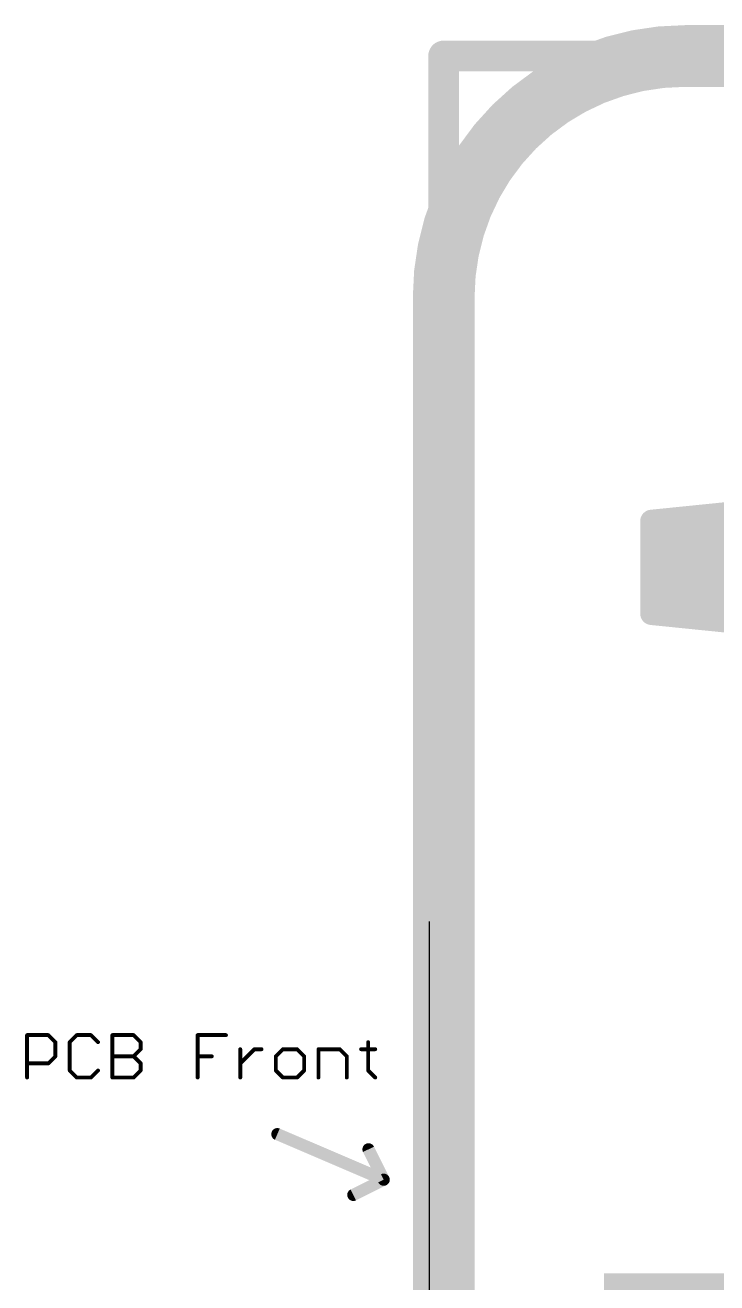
# Model space of a CAD drawing. Extents: x 45.5 to 117.9, y 20.2 to 75.1.
# Drawn here: x 45.5 to 50.06, y 66.85 to 75.13 of the extents above; entities that cross this region are included whole.
import ezdxf

# ---------------------------------------------------------------- set-up
doc = ezdxf.new("R2010")
doc.units = 0
for name, color, linetype in [('20', 7, 'CONTINUOUS'), ('22', 253, 'CONTINUOUS'), ('29', 253, 'CONTINUOUS'), ('51', 253, 'CONTINUOUS')]:
    doc.layers.add(name, color=color, linetype=linetype)

# ---------------------------------------------------------------- blocks, each defined once
blk = doc.blocks.new('RECT')
blk.add_solid([(-0.5, -0.5), (0.5, -0.5), (-0.5, 0.5), (0.5, 0.5)])

msp = doc.modelspace()

# ---------------------------------------------------------------- linework, layer by layer
at = {"layer": '20'}
for points, const_width in [([(49.8475, 74.93, 0.4142), (48.26, 73.3425)], 0.4064), ([(49.8475, 75.0316, 1), (49.8475, 74.8284)], 0.2032), ([(49.8475, 74.8284, 1), (49.8475, 75.0316)], 0.2032), ([(48.3616, 73.3425, 1), (48.1584, 73.3425)], 0.2032), ([(48.1584, 73.3425, 1), (48.3616, 73.3425)], 0.2032)]:
    msp.add_lwpolyline(points, format="xyb", dxfattribs=dict(at, const_width=const_width))
at = {"layer": '20', "const_width": 0.4064}
for points in [[(49.8475, 74.93), (113.03, 74.93)], [(48.26, 23.1775), (48.26, 73.3425)]]:
    msp.add_lwpolyline(points, dxfattribs=at)
at = {"layer": '22', "const_width": 0.15}
for points in [[(49.6286, 71.8672), (50.4353, 71.9491)], [(49.6286, 71.2578), (49.6286, 71.8672)], [(51.3927, 71.8625), (49.6286, 71.8625)], [(51.347, 71.7125), (49.6286, 71.7125)], [(51.332, 71.5625), (49.6286, 71.5625)], [(51.3461, 71.4125), (49.6286, 71.4125)], [(51.3914, 71.2625), (49.6286, 71.2625)], [(50.4353, 71.1759), (49.6286, 71.2578)]]:
    msp.add_lwpolyline(points, dxfattribs=at)
at = {"layer": '22', "const_width": 0.075}
for points in [[(49.6661, 71.8672, 1), (49.5911, 71.8672)], [(49.6248, 71.9045, 1), (49.6324, 71.8299)], [(49.6286, 71.9, 1), (49.6286, 71.825)], [(49.6286, 71.75, 1), (49.6286, 71.675)], [(49.6286, 71.6, 1), (49.6286, 71.525)], [(49.6286, 71.45, 1), (49.6286, 71.375)], [(49.6286, 71.3, 1), (49.6286, 71.225)], [(49.6324, 71.2951, 1), (49.6248, 71.2205)], [(49.5911, 71.2578, 1), (49.6661, 71.2578)]]:
    msp.add_lwpolyline(points, format="xyb", dxfattribs=at)
at = {"layer": '51'}
msp.add_line((48.165, 69.23), (48.165, 62.23), dxfattribs=at)
for points, const_width in [([(48.26, 21.59), (48.26, 74.93)], 0.2032), ([(48.26, 74.93), (112.776, 74.93)], 0.2032), ([(45.5177, 68.2027), (45.5177, 68.4823)], 0.0254), ([(45.5177, 68.4823), (45.6575, 68.4823)], 0.0254), ([(45.6575, 68.4823), (45.7041, 68.4357)], 0.0254), ([(45.7041, 68.4357), (45.7041, 68.3425)], 0.0254), ([(45.845, 68.4823), (45.7984, 68.4357)], 0.0254), ([(45.7984, 68.4357), (45.7984, 68.2493)], 0.0254), ([(45.9382, 68.4823), (45.845, 68.4823)], 0.0254), ([(45.9848, 68.4357), (45.9382, 68.4823)], 0.0254), ([(46.079, 68.2027), (46.079, 68.4823)], 0.0254), ([(46.079, 68.4823), (46.2188, 68.4823)], 0.0254), ([(46.2188, 68.4823), (46.2654, 68.4357)], 0.0254), ([(46.2654, 68.4357), (46.2654, 68.3891)], 0.0254), ([(46.6403, 68.2027), (46.6403, 68.4823)], 0.0254), ([(46.6403, 68.4823), (46.8267, 68.4823)], 0.0254), ([(47.7628, 68.4357), (47.7628, 68.2493)], 0.0254), ([(45.7041, 68.3425), (45.6575, 68.2959)], 0.0254), ([(46.079, 68.3425), (46.2188, 68.3425)], 0.0254), ([(46.2654, 68.3891), (46.2188, 68.3425)], 0.0254), ([(46.2188, 68.3425), (46.2654, 68.2959)], 0.0254), ([(46.6403, 68.3425), (46.7335, 68.3425)], 0.0254), ([(46.921, 68.2027), (46.921, 68.3891)], 0.0254), ([(46.921, 68.2959), (47.0142, 68.3891)], 0.0254), ([(47.0142, 68.3891), (47.0608, 68.3891)], 0.0254), ([(47.2015, 68.3891), (47.1548, 68.3425)], 0.0254), ([(47.1548, 68.3425), (47.1548, 68.2493)], 0.0254), ([(47.2947, 68.3891), (47.2015, 68.3891)], 0.0254), ([(47.3413, 68.3425), (47.2947, 68.3891)], 0.0254), ([(47.3413, 68.2493), (47.3413, 68.3425)], 0.0254), ([(47.4355, 68.2027), (47.4355, 68.3891)], 0.0254), ([(47.4355, 68.3891), (47.5753, 68.3891)], 0.0254), ([(47.5753, 68.3891), (47.6219, 68.3425)], 0.0254), ([(47.6219, 68.3425), (47.6219, 68.2027)], 0.0254), ([(47.7161, 68.3891), (47.8094, 68.3891)], 0.0254), ([(45.6575, 68.2959), (45.5177, 68.2959)], 0.0254), ([(45.7984, 68.2493), (45.845, 68.2027)], 0.0254), ([(45.9382, 68.2027), (45.9848, 68.2493)], 0.0254), ([(46.2654, 68.2493), (46.2188, 68.2027)], 0.0254), ([(46.2654, 68.2959), (46.2654, 68.2493)], 0.0254), ([(47.1548, 68.2493), (47.2015, 68.2027)], 0.0254), ([(47.2947, 68.2027), (47.3413, 68.2493)], 0.0254), ([(47.7628, 68.2493), (47.8094, 68.2027)], 0.0254), ([(45.845, 68.2027), (45.9382, 68.2027)], 0.0254), ([(46.2188, 68.2027), (46.079, 68.2027)], 0.0254), ([(47.2015, 68.2027), (47.2947, 68.2027)], 0.0254), ([(47.165, 67.83), (47.865, 67.53)], 0.08), ([(47.865, 67.53), (47.765, 67.73)], 0.08), ([(47.865, 67.53), (47.665, 67.43)], 0.08)]:
    msp.add_lwpolyline(points, dxfattribs=dict(at, const_width=const_width))
for points, const_width in [([(48.3108, 74.93, 1), (48.2092, 74.93)], 0.1016), ([(48.26, 74.9808, 1), (48.26, 74.8792)], 0.1016), ([(45.5177, 68.4887, 1), (45.5177, 68.476)], 0.0127), ([(45.5241, 68.4823, 1), (45.5114, 68.4823)], 0.0127), ([(45.662, 68.4868, 1), (45.653, 68.4778)], 0.0127), ([(45.6575, 68.476, 1), (45.6575, 68.4887)], 0.0127), ([(45.7105, 68.4357, 1), (45.6978, 68.4357)], 0.0127), ([(45.6996, 68.4312, 1), (45.7086, 68.4402)], 0.0127), ([(45.8047, 68.4357, 1), (45.792, 68.4357)], 0.0127), ([(45.7939, 68.4402, 1), (45.8028, 68.4312)], 0.0127), ([(45.845, 68.4887, 1), (45.845, 68.476)], 0.0127), ([(45.8494, 68.4778, 1), (45.8405, 68.4868)], 0.0127), ([(45.9427, 68.4868, 1), (45.9337, 68.4778)], 0.0127), ([(45.9382, 68.476, 1), (45.9382, 68.4887)], 0.0127), ([(45.9803, 68.4312, 1), (45.9893, 68.4402)], 0.0127), ([(46.0854, 68.4823, 1), (46.0727, 68.4823)], 0.0127), ([(46.079, 68.4887, 1), (46.079, 68.476)], 0.0127), ([(46.2233, 68.4868, 1), (46.2143, 68.4778)], 0.0127), ([(46.2188, 68.476, 1), (46.2188, 68.4887)], 0.0127), ([(46.2718, 68.4357, 1), (46.2591, 68.4357)], 0.0127), ([(46.2609, 68.4312, 1), (46.2699, 68.4402)], 0.0127), ([(46.6403, 68.4887, 1), (46.6403, 68.476)], 0.0127), ([(46.6467, 68.4823, 1), (46.634, 68.4823)], 0.0127), ([(46.8267, 68.476, 1), (46.8267, 68.4887)], 0.0127), ([(47.7691, 68.4357, 1), (47.7564, 68.4357)], 0.0127), ([(45.6978, 68.3425, 1), (45.7105, 68.3425)], 0.0127), ([(45.7086, 68.338, 1), (45.6996, 68.347)], 0.0127), ([(46.079, 68.3489, 1), (46.079, 68.3362)], 0.0127), ([(46.2233, 68.347, 1), (46.2143, 68.338)], 0.0127), ([(46.2143, 68.347, 1), (46.2233, 68.338)], 0.0127), ([(46.2188, 68.3362, 1), (46.2188, 68.3489)], 0.0127), ([(46.2591, 68.3891, 1), (46.2718, 68.3891)], 0.0127), ([(46.2699, 68.3846, 1), (46.2609, 68.3936)], 0.0127), ([(46.6403, 68.3489, 1), (46.6403, 68.3362)], 0.0127), ([(46.7335, 68.3362, 1), (46.7335, 68.3489)], 0.0127), ([(46.9273, 68.3891, 1), (46.9146, 68.3891)], 0.0127), ([(47.0142, 68.3955, 1), (47.0142, 68.3828)], 0.0127), ([(47.0187, 68.3846, 1), (47.0097, 68.3936)], 0.0127), ([(47.0608, 68.3828, 1), (47.0608, 68.3955)], 0.0127), ([(47.1612, 68.3425, 1), (47.1485, 68.3425)], 0.0127), ([(47.1504, 68.347, 1), (47.1593, 68.338)], 0.0127), ([(47.2015, 68.3955, 1), (47.2015, 68.3828)], 0.0127), ([(47.2059, 68.3846, 1), (47.197, 68.3936)], 0.0127), ([(47.2992, 68.3936, 1), (47.2902, 68.3846)], 0.0127), ([(47.2947, 68.3828, 1), (47.2947, 68.3955)], 0.0127), ([(47.3476, 68.3425, 1), (47.3349, 68.3425)], 0.0127), ([(47.3368, 68.338, 1), (47.3458, 68.347)], 0.0127), ([(47.4418, 68.3891, 1), (47.4291, 68.3891)], 0.0127), ([(47.4355, 68.3955, 1), (47.4355, 68.3828)], 0.0127), ([(47.5798, 68.3936, 1), (47.5708, 68.3846)], 0.0127), ([(47.5753, 68.3828, 1), (47.5753, 68.3955)], 0.0127), ([(47.6283, 68.3425, 1), (47.6156, 68.3425)], 0.0127), ([(47.6174, 68.338, 1), (47.6264, 68.347)], 0.0127), ([(47.7161, 68.3955, 1), (47.7161, 68.3828)], 0.0127), ([(47.8094, 68.3828, 1), (47.8094, 68.3955)], 0.0127), ([(45.5177, 68.3023, 1), (45.5177, 68.2896)], 0.0127), ([(45.653, 68.3004, 1), (45.662, 68.2914)], 0.0127), ([(45.6575, 68.2896, 1), (45.6575, 68.3023)], 0.0127), ([(45.8028, 68.2538, 1), (45.7939, 68.2448)], 0.0127), ([(45.792, 68.2493, 1), (45.8047, 68.2493)], 0.0127), ([(45.9893, 68.2448, 1), (45.9803, 68.2538)], 0.0127), ([(46.2718, 68.2959, 1), (46.2591, 68.2959)], 0.0127), ([(46.2591, 68.2493, 1), (46.2718, 68.2493)], 0.0127), ([(46.2609, 68.2914, 1), (46.2699, 68.3004)], 0.0127), ([(46.2699, 68.2448, 1), (46.2609, 68.2538)], 0.0127), ([(46.9165, 68.3004, 1), (46.9255, 68.2914)], 0.0127), ([(47.1593, 68.2538, 1), (47.1504, 68.2448)], 0.0127), ([(47.1485, 68.2493, 1), (47.1612, 68.2493)], 0.0127), ([(47.3349, 68.2493, 1), (47.3476, 68.2493)], 0.0127), ([(47.3458, 68.2448, 1), (47.3368, 68.2538)], 0.0127), ([(47.7672, 68.2538, 1), (47.7583, 68.2448)], 0.0127), ([(47.7564, 68.2493, 1), (47.7691, 68.2493)], 0.0127), ([(45.5114, 68.2027, 1), (45.5241, 68.2027)], 0.0127), ([(45.845, 68.2091, 1), (45.845, 68.1964)], 0.0127), ([(45.8405, 68.1982, 1), (45.8494, 68.2072)], 0.0127), ([(45.9337, 68.2072, 1), (45.9427, 68.1982)], 0.0127), ([(45.9382, 68.1964, 1), (45.9382, 68.2091)], 0.0127), ([(46.079, 68.2091, 1), (46.079, 68.1964)], 0.0127), ([(46.0727, 68.2027, 1), (46.0854, 68.2027)], 0.0127), ([(46.2143, 68.2072, 1), (46.2233, 68.1982)], 0.0127), ([(46.2188, 68.1964, 1), (46.2188, 68.2091)], 0.0127), ([(46.634, 68.2027, 1), (46.6467, 68.2027)], 0.0127), ([(46.9146, 68.2027, 1), (46.9273, 68.2027)], 0.0127), ([(47.2015, 68.2091, 1), (47.2015, 68.1964)], 0.0127), ([(47.197, 68.1982, 1), (47.2059, 68.2072)], 0.0127), ([(47.2902, 68.2072, 1), (47.2992, 68.1982)], 0.0127), ([(47.2947, 68.1964, 1), (47.2947, 68.2091)], 0.0127), ([(47.4291, 68.2027, 1), (47.4418, 68.2027)], 0.0127), ([(47.6156, 68.2027, 1), (47.6283, 68.2027)], 0.0127), ([(47.8049, 68.1982, 1), (47.8139, 68.2072)], 0.0127), ([(47.1729, 67.8484, 1), (47.1571, 67.8116)], 0.04), ([(47.7829, 67.7389, 1), (47.7471, 67.7211)], 0.04), ([(47.8471, 67.5211, 1), (47.8829, 67.5389)], 0.04), ([(47.8739, 67.5121, 1), (47.8561, 67.5479)], 0.04), ([(47.8571, 67.5116, 1), (47.8729, 67.5484)], 0.04), ([(47.6561, 67.4479, 1), (47.6739, 67.4121)], 0.04)]:
    msp.add_lwpolyline(points, format="xyb", dxfattribs=dict(at, const_width=const_width))

# ---------------------------------------------------------------- block references
at = {"layer": '29', "xscale": 1.7, "yscale": 2}
msp.add_blockref('RECT', (50.165, 65.914), dxfattribs=at)

doc.saveas('drawing.dxf')
